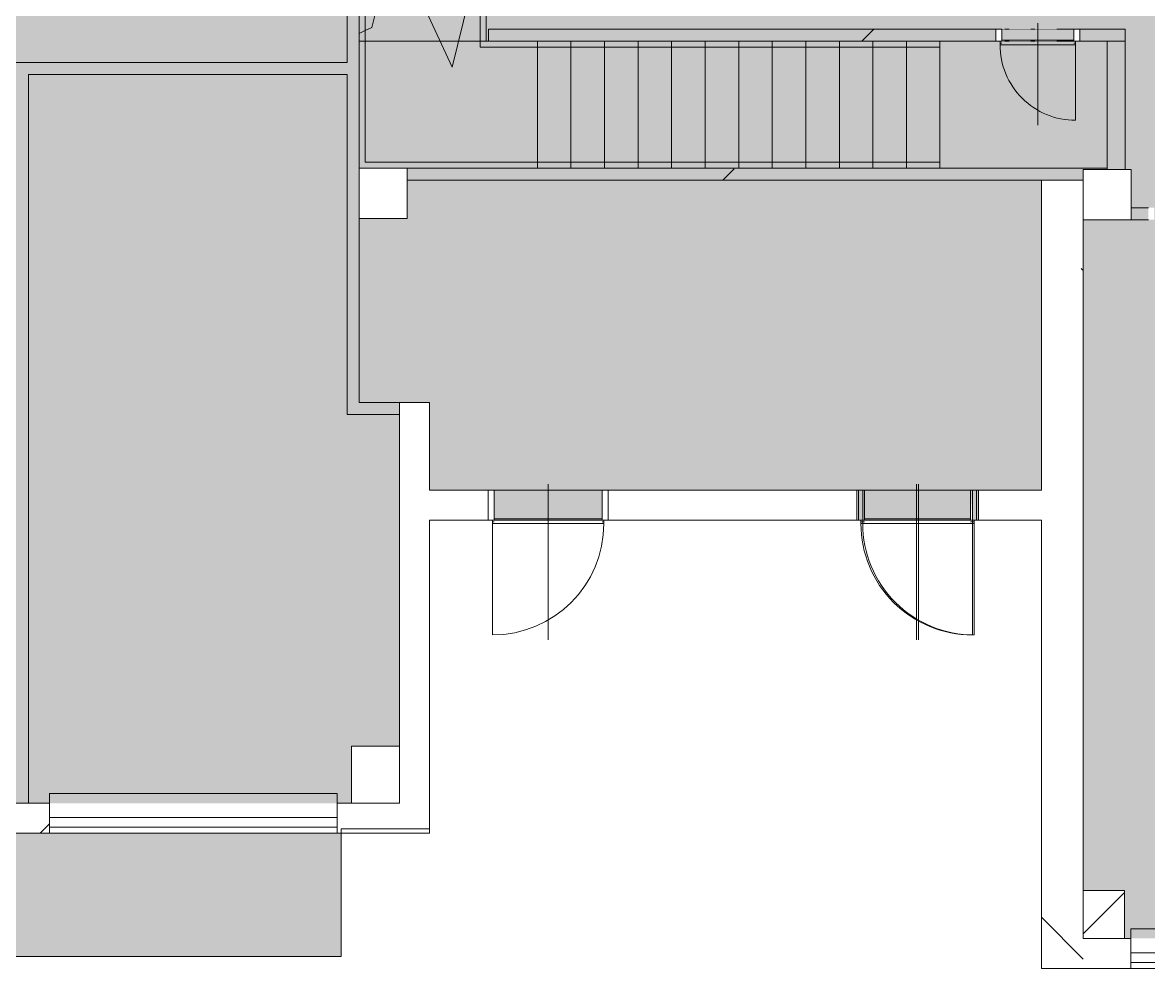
# Model space of a CAD drawing. Header units: millimetres. Extents: x 48671 to 278361, y -45352 to 20466.
# Drawn here: x 142844 to 152241, y -29064 to -21166 of the extents above; entities that cross this region are included whole.
import ezdxf

# ---------------------------------------------------------------- set-up
doc = ezdxf.new("R2010")
doc.units = ezdxf.units.MM
doc.linetypes.add('Čerchovaná se dvěma tečkami', pattern=[2.59, 1, -0.53, 0, -0.53, 0, -0.53])
for name, color, linetype, lineweight in [('A-DETL-GENF', 92, 'Continuous', 13), ('A-DETL-THIN', 151, 'Continuous', 13), ('A-DOOR', 31, 'Continuous', 13), ('A-DOOR-FRAM', 31, 'Continuous', 25), ('A-FLOR-HRAL', 11, 'Continuous', 13), ('A-GENM', 13, 'Continuous', 13), ('A-GLAZ', 151, 'Continuous', 13), ('A-WALL', 113, 'Continuous', 13), ('A-WALL-PATT', 111, 'Continuous', 35), ('S-COLS', 52, 'Continuous', 13), ('S-STRS', 31, 'Continuous', 13), ('S-STRS-MBND', 31, 'Continuous', 13)]:
    doc.layers.add(name, color=color, linetype=linetype, lineweight=lineweight)
pattern_1 = [(45, (128744.6, 0), (-4242.6, 4242.6), [])]

# ---------------------------------------------------------------- blocks, each defined once
blk = doc.blocks.new('OKNO_2k_nadsvetlik - OKNO_2k_nadsvetlik 2400 x 1750-1972492-Mapka _ závislý 4')
at = {"layer": 'A-GLAZ', "lineweight": 9}
for p, q in [((-1200, 126), (1200, 126)), ((-1200, 75), (-1200, 126)), ((1200, 126), (1200, 75)), ((1200, 75), (-1200, 75)), ((-1200, 75), (1200, 75)), ((-1200, -5), (-1200, 75)), ((1200, 75), (1200, -5)), ((1200, -5), (-1200, -5))]:
    blk.add_line(p, q, dxfattribs=at)
blk = doc.blocks.new('parapet s nosem_vnitní - parapet s nosem_vnitní-1280305-Mapka _ závislý 4')
at = {"layer": 'A-GENM', "lineweight": 9}
for p, q in [((-1200, -190), (-1200, 0)), ((1200, 0), (1200, -190)), ((-1200, -190), (-1200, -200)), ((-1200, -200), (1200, -200)), ((-1200, -200), (1200, -200)), ((1200, -200), (1200, -190))]:
    blk.add_line(p, q, dxfattribs=at)
blk = doc.blocks.new('OKNO_2k_nadsvetlik - OKNO_2k_nadsvetlik 2400 x 1800-2039437-Mapka _ závislý 4')
at = {"layer": 'A-GLAZ', "lineweight": 9}
for p, q in [((-1200, 126), (1200, 126)), ((-1200, 75), (-1200, 126)), ((1200, 126), (1200, 75)), ((1200, 75), (-1200, 75)), ((-1200, 75), (1200, 75)), ((-1200, -5), (-1200, 75)), ((1200, 75), (1200, -5)), ((1200, -5), (-1200, -5))]:
    blk.add_line(p, q, dxfattribs=at)
blk = doc.blocks.new('DVERE_1k_oblozka - DD03_01_600x1970_koupelna-1549500-Mapka _ závislý 4')
at = {"layer": 'A-DOOR', "lineweight": 9}
for p, q in [((-315, 47.1), (-315, 707.1)), ((0, -102.9), (0, 747.1)), ((-300, 47.1), (-350, 47.1)), ((-350, 47.1), (-350, -52.9)), ((315, 77.1), (-315, 77.1)), ((-315, 77.1), (-315, 62.1)), ((-315, 62.1), (-300, 62.1)), ((-300, -52.9), (-300, 47.1)), ((-300, 37.1), (300, 37.1)), ((205, 77.1), (-205, 77.1)), ((300, 62.1), (315, 62.1)), ((350, 47.1), (300, 47.1)), ((300, 47.1), (300, -52.9)), ((315, 62.1), (315, 77.1)), ((315, 77.1), (315, 47.1)), ((350, -52.9), (350, 47.1)), ((-350, -52.9), (-300, -52.9)), ((300, -52.9), (350, -52.9))]:
    blk.add_line(p, q, dxfattribs=at)
at = {"layer": 'A-DOOR', "linetype": 'Čerchovaná se dvěma tečkami', "lineweight": 9}
for p, q in [((-300, 47.1), (300, 47.1)), ((-300, -52.9), (300, -52.9))]:
    blk.add_line(p, q, dxfattribs=at)
at = {"layer": 'A-DOOR', "lineweight": 9}
blk.add_arc((-315, 77.1), 630, 360, 90, dxfattribs=at)
at = {"layer": 'A-DOOR-FRAM', "lineweight": 9}
for p, q in [((-300, 47.1), (-350, 47.1)), ((-300, -52.9), (-300, 47.1)), ((300, 47.1), (300, -52.9)), ((300, 47.1), (350, 47.1)), ((-350, -52.9), (-300, -52.9)), ((350, -52.9), (300, -52.9))]:
    blk.add_line(p, q, dxfattribs=at)
blk = doc.blocks.new('DVERE_1k_oblozka - DD03_01_900x1970-1570596-Mapka _ závislý 4')
at = {"layer": 'A-DOOR', "lineweight": 9}
for p, q in [((-500, 127.9), (-450, 127.9)), ((-500, -122.1), (-500, 127.9)), ((-450, 127.9), (-450, -122.1)), ((0, 177.9), (0, -1122.1)), ((450, 127.9), (500, 127.9)), ((450, -122.1), (450, 127.9)), ((500, 127.9), (500, -122.1)), ((-450, -122.1), (-500, -122.1)), ((-465, -122.1), (-465, -1082.1)), ((-465, -137.1), (-450, -137.1)), ((-465, -152.1), (-465, -137.1)), ((465, -152.1), (-465, -152.1)), ((-450, -112.1), (450, -112.1)), ((355, -152.1), (-355, -152.1)), ((500, -122.1), (450, -122.1)), ((450, -137.1), (465, -137.1)), ((465, -152.1), (465, -122.1)), ((465, -137.1), (465, -152.1))]:
    blk.add_line(p, q, dxfattribs=at)
at = {"layer": 'A-DOOR', "linetype": 'Čerchovaná se dvěma tečkami', "lineweight": 9}
for p, q in [((-450, 127.9), (450, 127.9)), ((-450, -122.1), (450, -122.1))]:
    blk.add_line(p, q, dxfattribs=at)
at = {"layer": 'A-DOOR', "lineweight": 9}
blk.add_arc((-465, -152.1), 930, 270, 0, dxfattribs=at)
at = {"layer": 'A-DOOR-FRAM', "lineweight": 9}
for p, q in [((-500, 127.9), (-450, 127.9)), ((-450, 127.9), (-450, -122.1)), ((450, -122.1), (450, 127.9)), ((500, 127.9), (450, 127.9)), ((-450, -122.1), (-500, -122.1)), ((450, -122.1), (500, -122.1))]:
    blk.add_line(p, q, dxfattribs=at)
blk = doc.blocks.new('DVERE_1k_oblozka - DD03_01_900x1970-1570682-Mapka _ závislý 4')
at = {"layer": 'A-DOOR', "lineweight": 9}
h = blk.add_hatch(color=41, dxfattribs=at)
h.paths.add_polyline_path([(450, 122.1), (450, -127.9), (500, -127.9), (500, 122.1)])
h.paths.add_polyline_path([(-500, 122.1), (-500, -127.9), (-450, -127.9), (-450, 122.1)])
at = {"layer": 'A-DOOR', "color": 41, "lineweight": 9}
for p, q in [((-465, 122.1), (-465, 1082.1)), ((0, -177.9), (0, 1122.1)), ((-450, 122.1), (-500, 122.1)), ((-500, 122.1), (-500, -127.9)), ((-450, -127.9), (-450, 122.1)), ((355, 152.1), (-355, 152.1)), ((500, 122.1), (450, 122.1)), ((450, 122.1), (450, -127.9)), ((465, 152.1), (465, 122.1)), ((500, -127.9), (500, 122.1)), ((-500, -127.9), (-450, -127.9)), ((450, -127.9), (500, -127.9))]:
    blk.add_line(p, q, dxfattribs=at)
at = {"layer": 'A-DOOR', "color": 40, "lineweight": 9}
for p, q in [((465, 152.1), (-465, 152.1)), ((-465, 152.1), (-465, 137.1)), ((-465, 137.1), (-450, 137.1)), ((-437, 112.1), (450, 112.1)), ((450, 137.1), (465, 137.1)), ((465, 137.1), (465, 152.1))]:
    blk.add_line(p, q, dxfattribs=at)
at = {"layer": 'A-DOOR', "color": 41, "linetype": 'Čerchovaná se dvěma tečkami', "lineweight": 9}
for p, q in [((-450, 122.1), (450, 122.1)), ((-450, -127.9), (450, -127.9))]:
    blk.add_line(p, q, dxfattribs=at)
at = {"layer": 'A-DOOR', "color": 41, "lineweight": 9}
blk.add_arc((-465, 152.1), 930, 360, 90, dxfattribs=at)
at = {"layer": 'A-DOOR-FRAM', "color": 40, "lineweight": 9}
for p, q in [((-450, 122.1), (-500, 122.1)), ((-450, -127.9), (-450, 122.1)), ((450, 122.1), (450, -127.9)), ((450, 122.1), (500, 122.1)), ((-500, -127.9), (-450, -127.9)), ((500, -127.9), (450, -127.9))]:
    blk.add_line(p, q, dxfattribs=at)
blk = doc.blocks.new('Typ horního madla - Horní madlo_Vnitřní_-1833894-Mapka _ závislý 4')
at = {"layer": 'A-FLOR-HRAL', "lineweight": 9}
for p, q in [((16959.7, -20762.5), (16909.7, -20762.5)), ((16909.7, -20762.5), (16909.7, -21256.6)), ((16959.7, -20762.5), (16959.7, -21233.3)), ((16909.7, -21256.6), (16959.7, -21233.3)), ((16959.7, -21233.3), (16959.7, -21322.5)), ((16909.7, -21256.6), (16909.7, -21322.5)), ((16909.7, -21322.5), (16909.7, -22382.1)), ((16959.7, -21322.5), (16959.7, -22332.1)), ((16959.7, -22332.1), (18116.5, -22332.1)), ((18116.5, -22332.1), (21756.5, -22332.1)), ((21756.5, -22332.1), (21756.5, -22382.1)), ((16909.7, -22382.1), (18116.5, -22382.1)), ((18116.5, -22382.1), (21756.5, -22382.1))]:
    blk.add_line(p, q, dxfattribs=at)
blk = doc.blocks.new('Typ horního madla - Horní madlo_Vnitřní_-1833909-Mapka _ závislý 4')
at = {"layer": 'A-FLOR-HRAL', "lineweight": 9}
for p, q in [((17968.9, -20762.5), (17918.9, -20762.5)), ((17918.9, -20762.5), (17918.9, -20786)), ((17918.9, -20786), (17968.9, -20762.7)), ((17968.9, -20762.5), (17968.9, -20762.7)), ((17968.9, -20762.7), (17968.9, -21247.9)), ((17918.9, -20786), (17918.9, -21247.9)), ((17918.9, -21247.9), (17918.9, -21372.9)), ((17968.9, -21247.9), (17968.9, -21322.9)), ((17968.9, -21322.9), (18116.5, -21322.9)), ((18116.5, -21322.9), (21756.5, -21322.9)), ((21756.5, -21322.9), (21756.5, -21372.9)), ((17918.9, -21372.9), (18116.5, -21372.9)), ((18116.5, -21372.9), (21756.5, -21372.9))]:
    blk.add_line(p, q, dxfattribs=at)
blk = doc.blocks.new('DVERE_1k_oblozka - DD03_01_900x1970-V187-Mapka _ závislý 4')
at = {"layer": 'A-DOOR', "lineweight": 9}
for p, q in [((-465, 122.1), (-465, 1082.1)), ((0, -177.9), (0, 1122.1)), ((-450, 122.1), (-500, 122.1)), ((-500, 122.1), (-500, -127.9)), ((465, 152.1), (-465, 152.1)), ((-465, 152.1), (-465, 137.1)), ((-465, 137.1), (-450, 137.1)), ((-450, -127.9), (-450, 122.1)), ((-450, 112.1), (437, 112.1)), ((355, 152.1), (-355, 152.1)), ((450, 137.1), (465, 137.1)), ((500, 122.1), (450, 122.1)), ((450, 122.1), (450, -127.9)), ((465, 137.1), (465, 152.1)), ((465, 152.1), (465, 122.1)), ((500, -127.9), (500, 122.1)), ((-500, -127.9), (-450, -127.9)), ((450, -127.9), (500, -127.9))]:
    blk.add_line(p, q, dxfattribs=at)
at = {"layer": 'A-DOOR', "linetype": 'Čerchovaná se dvěma tečkami', "lineweight": 9}
for p, q in [((-450, 122.1), (450, 122.1)), ((-450, -127.9), (450, -127.9))]:
    blk.add_line(p, q, dxfattribs=at)
at = {"layer": 'A-DOOR', "lineweight": 9}
blk.add_arc((-465, 152.1), 930, 360, 90, dxfattribs=at)
at = {"layer": 'A-DOOR-FRAM', "lineweight": 9}
for p, q in [((-450, 122.1), (-500, 122.1)), ((-450, -127.9), (-450, 122.1)), ((450, 122.1), (450, -127.9)), ((450, 122.1), (500, 122.1)), ((-500, -127.9), (-450, -127.9)), ((500, -127.9), (450, -127.9))]:
    blk.add_line(p, q, dxfattribs=at)
blk = doc.blocks.new('Betonový pravoúhlý sloup - 400 x 420mm-2270511-Mapka _ závislý 4')
at = {"layer": 'S-COLS', "lineweight": 9}
h = blk.add_hatch(dxfattribs=at)
h.set_pattern_fill('FP_238', color=256, style=0, pattern_type=2)
h.set_pattern_definition([(45, (-23152, 22603), (-7184.2, 7184.2), []), (45, (-20279, 22603), (-7184.2, 7184.2), []), (45, (-14531, 22603), (-4310.5, 10058), [4064, -2032, 67, -1965])])
h.paths.add_polyline_path([(-200, -210), (200, -210), (200, 210), (-200, 210)])
for p, q in [((200, 210), (-200, 210)), ((-200, 210), (-200, -210)), ((200, -210), (200, 210)), ((-200, -210), (200, -210))]:
    blk.add_line(p, q, dxfattribs=at)

msp = doc.modelspace()

# ---------------------------------------------------------------- hatches: boundary and pattern name
at = {"layer": 'A-DETL-GENF', "lineweight": 9}
h = msp.add_hatch(color=1, dxfattribs=at)
h.paths.add_polyline_path([(127459.2, -28962.3), (127459.2, -27933.8), (127289.2, -27933.8), (127289.2, -28962.3)])
h.paths.add_polyline_path([(135865.3, -28962.3), (139814.2, -28962.3), (139814.2, -27933.8), (133554.2, -27933.8), (133554.2, -27115.5), (133694.2, -27115.5), (133694.2, -26157.5), (127539.2, -26157.5), (127539.2, -27300), (127994.2, -27300), (127994.2, -27933.8), (127709.2, -27933.8), (127709.2, -28962.3), (131757.9, -28962.3)])
h.paths.add_polyline_path([(140114.2, -28962.3), (145503.9, -28962.3), (145503.9, -27933.8), (140114.2, -27933.8), (140114.2, -28347)])
h.paths.add_polyline_path([(173786.7, -17205.8), (173786.7, -17200.8), (173486.7, -17205.8)])
h.paths.add_polyline_path([(170778.7, -17205.8), (169969.1, -17205.8), (169969.1, -17625.8), (169569.1, -17625.8), (169569.1, -17205.8), (167824.1, -17205.8), (167824.1, -16585.8), (168224.1, -16585.8), (168224.1, -16955.8), (170856.7, -16955.8), (170856.7, -16555.8), (171256.7, -16555.8), (171256.7, -16955.8), (171098.7, -17200.8), (170778.7, -17200.8)])
h.paths.add_polyline_path([(171098.7, -17205.8), (171098.7, -17520.8), (170778.7, -17520.8), (170778.7, -17205.8), (170856.7, -17205.8)])
h.paths.add_polyline_path([(162563.2, -28812.5), (163587.9, -28812.5), (163587.9, -28514.7), (163687.9, -28514.7), (163687.9, -27156.7), (170008.2, -27156.7), (170008.2, -22765.8), (169593.2, -22765.8), (169593.2, -22732.3), (169503.6, -22732.3), (169503.6, -22382.3), (170008.2, -22365.8), (170008.2, -19232.3), (170258.2, -19232.3), (170258.2, -19829.6), (172348.2, -19829.6), (172348.2, -19579.6), (172398.2, -19579.6), (172398.2, -19829.6), (173198.2, -19829.6), (173198.2, -19579.6), (173248.2, -19579.6), (173248.2, -19829.6), (177481.7, -19829.6), (177481.7, -17205.8), (176534.2, -17205.8), (176534.2, -17500.8), (176234.2, -17500.8), (176234.2, -17205.8), (173786.7, -17205.8), (173786.7, -17500.8), (173486.7, -17500.8), (173486.7, -17205.8), (171101.9, -17200.8), (171256.7, -16955.8), (176831.7, -16955.8), (176831.7, -16583.6), (177231.7, -16583.6), (177231.7, -10920.5), (176831.7, -10920.5), (176831.7, -10523.2), (171244.7, -10563.9), (171244.7, -10951), (170827.4, -10951.7), (170824.7, -10563.9), (170673.9, -10561), (170672.7, -10384.9), (169572.7, -10392.4), (169572.7, -10572.4), (167503.9, -10577.1), (167502.8, -10406.4), (167452.7, -10392.4), (167452.3, -10372.1), (165802.5, -10372.1), (165802.3, -10417.9), (165752.8, -10418.2), (165754, -10598.2), (162231.7, -10622.1), (162231.7, -11022.1), (161831.7, -11022.1), (161831.7, -16631.1), (162251.7, -16631.1), (162251.7, -17172.1), (161831.7, -17172.1), (161831.7, -17584.7), (158023.6, -17584.7), (158023.6, -17934.7), (157523.6, -17934.7), (157523.6, -17584.7), (152354.9, -17584.7), (152354.9, -18004.7), (151954.9, -18004.7), (151954.9, -16843.3), (151554.9, -16829.6), (151554.9, -16443.3), (151954.9, -16443.3), (151954.9, -12505.8), (152294.7, -12483.4), (152304.9, -12480.8), (152304.9, -17334.7), (152369.9, -17334.7), (152369.9, -4240.9), (152304.9, -4240.9), (152294.7, -11623.8), (152204.9, -11605.8), (151954.9, -11605.8), (151954.9, -10845.8), (151619.9, -10845.8), (151619.9, -10445.8), (151954.9, -10445.8), (151954.9, -4686.1), (151619.9, -4686.1), (151619.9, -4286.1), (151954.9, -4286.1), (151954.9, -4240.9), (145547.3, -4240.9), (145547.3, -4286.1), (145872.3, -4286.1), (145872.3, -4686.1), (145547.3, -4686.1), (145547.3, -10445.8), (145872.3, -10445.8), (145872.3, -10845.8), (145547.3, -10845.8), (145547.3, -16143.3), (145972.1, -16143.3), (145972.1, -16843.3), (145572.1, -16843.3), (145572.1, -16443.3), (139976.7, -16443.3), (139972.7, -16843.3), (139576.7, -16843.3), (139576.7, -16443.3), (134001.7, -16443.3), (134001.7, -16143.3), (134837.4, -16140.2), (134837.4, -15478.3), (135177.4, -15478.3), (135177.4, -9908.2), (134767.4, -9908.2), (134767.4, -9358.2), (135177.4, -9358.2), (135177.4, -6966.2), (134747.4, -6966.2), (134747.4, -6451.2), (135177.4, -6451.2), (135177.4, -886.8), (134644.6, -886.8), (134644.6, -431.8), (129192.4, -431.8), (129192.4, -871.8), (128757.4, -890.9), (128757.4, -6443.2), (129177.4, -6443.2), (129177.4, -6963.2), (128757.4, -6963.2), (128757.4, -9340.2), (129192.4, -9340.2), (129192.4, -9908.2), (128757.4, -9908.2), (128757.4, -14351.8), (128402.4, -14357.8), (128402.4, -15446.9), (128426.4, -15451.8), (128427.4, -15451.8), (129212.4, -15451.8), (129212.4, -16130), (131505.5, -16130), (131505.5, -15402.4), (131960.5, -15402.4), (131960.5, -16140), (132050.5, -16143.3), (132050.5, -16430), (127954.2, -16430), (127954.2, -16830), (127539.2, -16830), (127539.2, -21265), (127954.2, -21265), (127954.2, -21665), (127539.2, -21665), (127558.8, -25857.5), (133994.2, -25857.5), (133994.2, -27683.8), (139594.2, -27683.8), (139594.2, -27206.6), (139994.2, -27206.6), (139994.2, -27683.8), (145591.1, -27683.8), (145591.1, -27206.6), (145991.1, -27206.6), (145991.1, -24339.4), (146241.1, -24339.4), (146241.1, -25069.4), (146781.1, -25069.4), (146781.1, -25319.4), (147681.1, -25319.4), (147681.1, -25069.4), (149871.1, -25069.4), (149871.1, -25319.4), (150756.1, -25319.4), (150771.1, -25069.4), (151347.1, -25069.4), (151347.1, -22482.5), (151697.1, -22482.5), (151697.1, -22392.5), (152097.1, -22392.5), (152097.1, -22812.5), (151697.1, -22812.5), (151697.1, -28412.5), (152042.1, -28412.5), (152042.1, -28812.5), (157593.4, -28812.5), (157593.4, -28417.5), (157993.4, -28417.5), (157993.4, -28812.5), (160587.9, -28812.5)])
h.paths.add_polyline_path([(160587.9, -24342.5), (160487.9, -24342.5), (160509.5, -24292.5), (160587.9, -24292.5)])
h.paths.add_polyline_path([(139994.2, -24274.3), (139894.2, -24274.3), (139894.2, -24224.3), (139994.2, -24224.3)])
h.paths.add_polyline_path([(160487.9, -23492.5), (160509.5, -23442.5), (160587.9, -23442.5), (160587.9, -23492.5), (160509.5, -23492.5)])
h.paths.add_polyline_path([(139994.2, -23424.3), (139894.2, -23424.3), (139894.2, -23374.3), (139994.2, -23374.3)])
h.paths.add_polyline_path([(155911.1, -22812.5), (155861.1, -22812.5), (155861.1, -22712.5), (155911.1, -22712.5)])
h.paths.add_polyline_path([(159137.9, -22812.5), (159137.9, -22712.5), (159187.9, -22712.5), (159187.9, -22812.5)])
h.paths.add_polyline_path([(153141.1, -22812.5), (153091.1, -22812.5), (153091.1, -22712.5), (153141.1, -22712.5)])
h.paths.add_polyline_path([(160657.9, -22812.5), (160657.9, -22712.5), (160707.9, -22712.5), (160707.9, -22812.5)])
h.paths.add_polyline_path([(156711.1, -22812.5), (156711.1, -22712.5), (156761.1, -22712.5), (156761.1, -22812.5)])
h.paths.add_polyline_path([(161557.9, -22812.5), (161507.9, -22812.5), (161507.9, -22712.5), (161557.9, -22712.5)])
h.paths.add_polyline_path([(158287.9, -22812.5), (158287.9, -22712.5), (158337.9, -22712.5), (158337.9, -22812.5)])
h.paths.add_polyline_path([(152291.1, -22812.5), (152241.1, -22812.5), (152241.1, -22712.5), (152291.1, -22712.5)])
h.paths.add_polyline_path([(145991.1, -22802.5), (145653.9, -22802.5), (145653.9, -22382.5), (146053.9, -22382.5), (146053.9, -22802.5)])
h.paths.add_polyline_path([(163932.9, -22732.3), (163432.9, -22732.3), (163432.9, -22382.3), (163932.9, -22382.3), (163932.9, -22532.3)])
h.paths.add_polyline_path([(162535.4, -22719.8), (162535.4, -22544.8), (162760.4, -22544.8), (162760.4, -22719.8)])
h.paths.add_polyline_path([(158023.6, -22712.5), (157523.6, -22712.5), (157523.6, -22362.5), (158023.6, -22362.5)])
h.paths.add_polyline_path([(165067.2, -22532.3), (165017.2, -22532.3), (165017.2, -22382.3), (165067.2, -22382.3)])
h.paths.add_polyline_path([(164167.2, -22532.3), (164167.2, -22382.3), (164217.2, -22382.3), (164217.2, -22532.3)])
h.paths.add_polyline_path([(130743.6, -22425), (130643.6, -22425), (130643.6, -22375), (130743.6, -22375)])
h.paths.add_polyline_path([(133554.2, -21665), (133554.2, -21265), (133994.2, -21265), (133994.2, -21665), (133694.2, -21665)])
h.paths.add_polyline_path([(139295.4, -21599.6), (139295.4, -21499.6), (139345.4, -21499.6), (139345.4, -21599.6)])
h.paths.add_polyline_path([(136215.4, -21599.6), (136215.4, -21499.6), (136265.4, -21499.6), (136265.4, -21599.6)])
h.paths.add_polyline_path([(138495.4, -21599.6), (138445.4, -21599.6), (138445.4, -21499.6), (138495.4, -21499.6), (138495.4, -21562)])
h.paths.add_polyline_path([(135365.4, -21599.6), (135365.4, -21499.6), (135415.4, -21499.6), (135415.4, -21599.6)])
h.paths.add_polyline_path([(130743.6, -21575), (130643.6, -21575), (130643.6, -21525), (130743.6, -21534.3)])
h.paths.add_polyline_path([(140112.4, -21562), (139612.4, -21562), (139612.4, -21212), (140112.4, -21212), (140112.4, -21534.3)])
h.paths.add_polyline_path([(132344.2, -21415), (132344.2, -21265), (132394.2, -21265), (132394.2, -21415)])
h.paths.add_polyline_path([(133244.2, -21415), (133194.2, -21415), (133194.2, -21265), (133244.2, -21265)])
h.paths.add_polyline_path([(150967.1, -21322.5), (150967.1, -21222.5), (151017.1, -21222.5), (151017.1, -21322.5)])
h.paths.add_polyline_path([(151667.1, -21322.5), (151617.1, -21322.5), (151617.1, -21222.5), (151667.1, -21222.5)])
h.paths.add_polyline_path([(132050.5, -20900), (131900.5, -20900), (131900.5, -20850), (132050.5, -20850)])
h.paths.add_polyline_path([(160749.2, -20879.4), (160699.2, -20879.2), (160699.8, -20729.2), (160749.8, -20729.2)])
h.paths.add_polyline_path([(159799.2, -20875.6), (159749.2, -20863.9), (159749.8, -20725.4), (159799.8, -20725.4), (159799.2, -20863.9)])
h.paths.add_polyline_path([(156858.3, -20863.9), (156808.3, -20863.7), (156808.9, -20713.7), (156858.9, -20713.9), (156858.3, -20863.7)])
h.paths.add_polyline_path([(155908.3, -20860.1), (155858.3, -20859.9), (155858.9, -20709.9), (155908.9, -20710.1), (155908.3, -20859.9)])
h.paths.add_polyline_path([(154690.8, -20705.3), (154390.8, -20704.1), (154390.8, -19936.3), (154690.8, -19936.3), (154690.8, -20036.3)])
h.paths.add_polyline_path([(153528, -20237.4), (153478.1, -20235.7), (153481.6, -20135.8), (153531.5, -20137.5), (153528.1, -20235.7)])
h.paths.add_polyline_path([(152678.6, -20207.8), (152628.6, -20206), (152632.1, -20106.1), (152682, -20107.8), (152678.6, -20206)])
h.paths.add_polyline_path([(131900.5, -20050), (131900.5, -20000), (132050.5, -20000), (132050.5, -20050)])
h.paths.add_polyline_path([(136514.6, -19675.3), (136514, -19525.3), (136564, -19525.3), (136564.6, -19675.1)])
h.paths.add_polyline_path([(137364.6, -19672.1), (137364, -19522.1), (137414, -19522.1), (137414.6, -19671.9)])
h.paths.add_polyline_path([(140730.4, -19659.3), (140730.4, -19509.3), (140779.8, -19509.2), (140779.8, -19659.2)])
h.paths.add_polyline_path([(141580.4, -19656.1), (141580.4, -19506.1), (141629.8, -19505.9), (141629.8, -19655.9)])
h.paths.add_polyline_path([(142279.9, -19543.3), (142279.9, -19143.3), (142579.9, -19143.3), (142579.9, -19543.3)])
h.paths.add_polyline_path([(149576.1, -19336.3), (149476.1, -19336.3), (149476.1, -19286.3), (149576.1, -19286.3)])
h.paths.add_polyline_path([(168848.2, -19232.3), (168798.2, -19232.3), (168798.2, -19132.3), (168848.2, -19132.3)])
h.paths.add_polyline_path([(169698.2, -19232.3), (169648.2, -19232.3), (169648.2, -19132.3), (169698.2, -19132.3)])
h.paths.add_polyline_path([(146651.8, -19013.3), (146601.8, -19013.3), (146601.8, -18913.3), (146651.8, -18913.3)])
h.paths.add_polyline_path([(144829.9, -19013.3), (144779.9, -19013.3), (144779.9, -18913.3), (144829.9, -18913.3)])
h.paths.add_polyline_path([(145751.8, -19013.3), (145751.8, -18913.3), (145801.8, -18913.3), (145801.8, -19013.3)])
h.paths.add_polyline_path([(144079.9, -19013.3), (144029.9, -19013.3), (144029.9, -18913.3), (144079.9, -18913.3)])
h.paths.add_polyline_path([(151170.8, -18846.3), (151120.8, -18846.3), (151120.8, -18746.3), (151170.8, -18746.3)])
h.paths.add_polyline_path([(151770.8, -18846.3), (151770.8, -18746.3), (151820.8, -18746.3), (151820.8, -18846.3)])
h.paths.add_polyline_path([(149476.1, -18686.3), (149476.1, -18636.3), (149576.1, -18636.3), (149576.1, -18686.3)])
h.paths.add_polyline_path([(150244.9, -18186.3), (149944.9, -18186.3), (149944.9, -16779.6), (150244.9, -16779.6), (150244.9, -18128)])
h.paths.add_polyline_path([(163549.8, -17972.1), (163549.8, -17272.1), (163959.8, -17272.1), (163959.8, -17972.1), (163798.3, -17972.1)])
h.paths.add_polyline_path([(162659.8, -17272.1), (162609.8, -17272.1), (162609.8, -17172.1), (162659.8, -17172.1)])
h.paths.add_polyline_path([(163509.8, -17272.1), (163459.8, -17272.1), (163459.8, -17172.1), (163509.8, -17172.1)])
h.paths.add_polyline_path([(176234.2, -17205.8), (176540.9, -17200.8), (176534.2, -17200.8), (176234.2, -17200.8)])
h.paths.add_polyline_path([(133566.7, -16843.3), (133566.7, -16143.3), (133916.7, -16143.3), (133901.7, -16843.3), (133811.6, -16843.3)])
h.paths.add_polyline_path([(148274, -15761.9), (148274, -15711.9), (148374, -15711.9), (148374, -15761.9)])
h.paths.add_polyline_path([(150701.5, -15761.9), (150601.5, -15761.9), (150601.5, -15711.9), (150701.5, -15711.9)])
h.paths.add_polyline_path([(132060.4, -15384.9), (131960.4, -15384.9), (131960.5, -15334.9), (132060.4, -15334.9)])
h.paths.add_polyline_path([(150601.5, -15111.9), (150601.5, -15061.9), (150701.5, -15061.9), (150701.5, -15111.9)])
h.paths.add_polyline_path([(148274, -15111.9), (148274, -15061.9), (148374, -15061.9), (148374, -15111.9)])
h.paths.add_polyline_path([(148374, -14851.9), (148274, -14851.9), (148274, -14801.9), (148374, -14801.9)])
h.paths.add_polyline_path([(150701.5, -14750.1), (150601.5, -14750.1), (150601.5, -14700.1), (150701.5, -14721.7)])
h.paths.add_polyline_path([(132060.4, -14534.9), (131960.4, -14534.9), (131960.4, -14484.9), (132060.4, -14484.9)])
h.paths.add_polyline_path([(148374, -14201.9), (148274, -14201.9), (148274, -14151.9), (148374, -14151.9)])
h.paths.add_polyline_path([(150701.5, -14100.1), (150601.5, -14100.1), (150601.5, -14050.1), (150701.5, -14050.1)])
h.paths.add_polyline_path([(167824.1, -13752.1), (167674.1, -13752.1), (167674.1, -13702.1), (167824.1, -13702.1)])
h.paths.add_polyline_path([(167674.1, -12902.1), (167674.1, -12852.1), (167824.1, -12852.1), (167824.1, -12902.1)])
h.paths.add_polyline_path([(167944.1, -12689.7), (167944.1, -12589.7), (167993.7, -12589.4), (167993.7, -12689.4)])
h.paths.add_polyline_path([(168594.1, -12686.6), (168593.7, -12586.6), (168643.7, -12586.6), (168644.1, -12686.3)])
h.paths.add_polyline_path([(171158.5, -12047.2), (171158, -11997.2), (171258, -11997.2), (171244.7, -12046.4)])
h.paths.add_polyline_path([(149621.7, -11479.2), (149571.7, -11479.2), (149571.7, -11379.2), (149621.7, -11379.2)])
h.paths.add_polyline_path([(148721.7, -11479.2), (148721.7, -11379.2), (148771.7, -11379.2), (148771.7, -11479.2)])
h.paths.add_polyline_path([(171150.6, -11197.2), (171158, -11147.2), (171250.1, -11147.2), (171244.7, -11196.4), (171158, -11197.2)])
h.paths.add_polyline_path([(133357.4, -11177.1), (133357.4, -11127.1), (133457.2, -11126.7), (133454.4, -11176.7)])
h.paths.add_polyline_path([(168224.1, -10977.1), (167824.1, -10977.1), (167824.1, -10577.1), (168224.1, -10584.2)])
h.paths.add_polyline_path([(133354.6, -10327.1), (133354.6, -10277.1), (133454.4, -10276.7), (133454.4, -10326.7)])
h.paths.add_polyline_path([(133340.4, -6045), (133340.4, -5995), (133440.2, -5994.7), (133440.2, -6044.7)])
h.paths.add_polyline_path([(133337.6, -5195), (133337.6, -5145), (133437.4, -5144.7), (133437.4, -5194.7)])
h.paths.add_polyline_path([(133687.4, -3625), (133637.4, -3625), (133637.4, -3525), (133687.4, -3525)])
h.paths.add_polyline_path([(134537.4, -3625), (134487.4, -3625), (134487.4, -3525), (134537.4, -3525)])
at = {"layer": 'A-WALL-PATT', "lineweight": 9}
h = msp.add_hatch(dxfattribs=at)
h.set_pattern_fill('FP_145', color=256, style=0, pattern_type=2)
h.set_pattern_definition(pattern_1)
h.paths.add_polyline_path([(152047.1, -21322.5), (152047.1, -21222.5), (151667.1, -21222.5), (151667.1, -21322.5), (151897.1, -21322.5)])
h.paths.add_polyline_path([(150967.1, -21322.5), (150967.1, -21222.5), (146732.1, -21222.5), (146732.1, -21322.5), (148187.4, -21322.5)])
h = msp.add_hatch(dxfattribs=at)
h.set_pattern_fill('FP_145', color=256, style=0, pattern_type=2)
h.set_pattern_definition(pattern_1)
h.paths.add_polyline_path([(133994.2, -21599.6), (135365.4, -21599.6), (135365.4, -21499.6), (133994.2, -21499.6), (133994.2, -21534.3)])
h.paths.add_polyline_path([(142894.2, -21599.6), (145553.9, -21599.6), (145553.9, -21499.6), (140112.4, -21499.6), (140112.4, -21562), (139612.4, -21562), (139612.4, -21499.6), (139345.4, -21499.6), (139345.4, -21599.6), (142794.2, -21599.6)])
h.paths.add_polyline_path([(138445.4, -21599.6), (138445.4, -21499.6), (136265.4, -21499.6), (136265.4, -21599.6), (137094.2, -21599.6)])
h = msp.add_hatch(dxfattribs=at)
h.set_pattern_fill('FP_145', color=256, style=0, pattern_type=2)
h.set_pattern_definition(pattern_1)
h.paths.add_polyline_path([(151347.1, -22482.5), (151697.1, -22482.5), (151697.1, -22392.5), (146053.9, -22382.5), (146053.9, -22482.5), (148187.4, -22482.5)])
h = msp.add_hatch(dxfattribs=at)
h.set_pattern_fill('FP_159', color=256, angle=45, style=0, pattern_type=2)
h.set_pattern_definition([(315, (151347, -28646), (5747, 5747), []), (270, (154039, -37804), (5747.4, -5747.4), [1016, -10478.7]), (315, (154039, -38820), (5747.4, 5747.4), [1016, -7112]), (360, (154757.7, -39538.6), (5747.4, 5747.4), [1016, -10478.7]), (45, (155774, -39538.6), (-5747.4, 5747.4), [1016, -7112]), (270, (156492, -37804), (5747.4, -5747.4), [1016, -10478.7]), (315, (155774, -37086), (5747.4, 5747.4), [1016, -7112]), (360, (154757.7, -37086), (5747.4, 5747.4), [1016, -10478.7]), (45, (154039, -37804), (-5747.4, 5747.4), [1016, -7112]), (315, (157421, -40467), (5747.4, 5747.4), [2032, -6096])])
h.paths.add_polyline_path([(151697.1, -29062.5), (151697.1, -22482.5), (151347.1, -22482.5), (151347.1, -29062.5)])
h = msp.add_hatch(dxfattribs=at)
h.set_pattern_fill('FP_145', color=256, style=0, pattern_type=2)
h.set_pattern_definition(pattern_1)
h.paths.add_polyline_path([(163562.9, -22812.5), (163562.9, -22732.3), (161557.9, -22712.5), (161557.9, -22812.5), (163432.9, -22812.5)])
h.paths.add_polyline_path([(153141.1, -22812.5), (155861.1, -22812.5), (155861.1, -22712.5), (153141.1, -22712.5)])
h.paths.add_polyline_path([(160509.5, -22812.5), (160657.9, -22812.5), (160657.9, -22712.5), (159187.9, -22712.5), (159187.9, -22812.5), (160487.9, -22812.5)])
h.paths.add_polyline_path([(158287.9, -22812.5), (158287.9, -22712.5), (156761.1, -22712.5), (156761.1, -22812.5), (158023.6, -22812.5)])
h.paths.add_polyline_path([(152241.1, -22812.5), (152241.1, -22712.5), (152097.1, -22712.5), (152097.1, -22812.5)])
h = msp.add_hatch(dxfattribs=at)
h.set_pattern_fill('FP_156', color=256, angle=45, style=0, pattern_type=2)
h.set_pattern_definition([(315, (145991, -28885), (5747, 5747), []), (270, (148683, -38043), (5747.4, -5747.4), [1016, -10478.7]), (315, (148683, -39059), (5747.4, 5747.4), [1016, -7112]), (360, (149401.6, -39777.6), (5747.4, 5747.4), [1016, -10478.7]), (45, (150418, -39778), (-5747.4, 5747.4), [1016, -7112]), (270, (151136, -38043), (5747.4, -5747.4), [1016, -10478.7]), (315, (150418, -37325), (5747.4, 5747.4), [1016, -7112]), (360, (149401.6, -37325), (5747.4, 5747.4), [1016, -10478.7]), (45, (148683, -38043), (-5747.4, 5747.4), [1016, -7112]), (315, (152065, -40706.5), (5747.4, 5747.4), [2032, -6096])])
h.paths.add_polyline_path([(145991.1, -27683.8), (146241.1, -27683.8), (146241.1, -24339.4), (145991.1, -24339.4), (145991.1, -26076.1)])
h = msp.add_hatch(dxfattribs=at)
h.set_pattern_fill('FP_180', color=256, angle=45, style=0, pattern_type=2)
h.set_pattern_definition([(45, (151668, -25319), (-5747, 5747), []), (360, (160825.7, -22627), (5747.4, 5747.4), [1016, -10478.7]), (45, (161842, -22627), (-5747.4, 5747.4), [1016, -7112]), (90, (162560, -21909), (-5747.4, 5747.4), [1016, -10478.7]), (135, (162560, -20893), (-5747.4, -5747.4), [1016, -7112]), (360, (160825.7, -20174.4), (5747.4, 5747.4), [1016, -10478.7]), (45, (160107, -20893), (-5747.4, 5747.4), [1016, -7112]), (90, (160107, -21909), (-5747.4, 5747.4), [1016, -10478.7]), (135, (160826, -22627), (-5747.4, -5747.4), [1016, -7112]), (45, (163489, -19245.5), (-5747.4, 5747.4), [2032, -6096])])
h.paths.add_polyline_path([(150821.1, -25319.4), (151347.1, -25319.4), (151347.1, -25069.4), (150821.1, -25069.4)])
h.paths.add_polyline_path([(146241.1, -25319.4), (146731.1, -25319.4), (146731.1, -25069.4), (146241.1, -25069.4)])
h.paths.add_polyline_path([(148187.4, -25319.4), (149806.1, -25319.4), (149806.1, -25069.4), (147731.1, -25069.4), (147731.1, -25319.4)])
h = msp.add_hatch(dxfattribs=at)
h.set_pattern_fill('FP_150', color=256, angle=45, style=0, pattern_type=2)
h.set_pattern_definition([(45, (128745, 0), (-7184.2, 7184.2), []), (45, (131618, -3e-12), (-7184.2, 7184.2), []), (45, (137366, -7e-12), (-4310.5, 10058), [4064, -2032, 67.1, -1964.9])])
h.paths.add_polyline_path([(145591.1, -27683.8), (145991.1, -27683.8), (145991.1, -27206.6), (145591.1, -27206.6)])
h = msp.add_hatch(dxfattribs=at)
h.set_pattern_fill('FP_154', color=256, angle=45, style=0, pattern_type=2)
h.set_pattern_definition([(45, (142991, -27934), (-5747, 5747), []), (3e-13, (152149, -25241.7), (5747.4, 5747.4), [1016, -10478.7]), (45, (153165, -25242), (-5747.4, 5747.4), [1016, -7112]), (90, (153883.7, -24523), (-5747.4, 5747.4), [1016, -10478.7]), (135, (153884, -23507), (-5747.4, -5747.4), [1016, -7112]), (3e-13, (152149, -22789), (5747.4, 5747.4), [1016, -10478.7]), (45, (151431, -23507), (-5747.4, 5747.4), [1016, -7112]), (90, (151431, -24523), (-5747.4, 5747.4), [1016, -10478.7]), (135, (152149, -25242), (-5747.4, -5747.4), [1016, -7112]), (45, (154812.5, -21860), (-5747.4, 5747.4), [2032, -6096])])
h.paths.add_polyline_path([(139814.2, -27933.8), (140114.2, -27933.8), (140114.2, -27683.8), (139517, -27683.8), (139517, -27933.8), (139594.2, -27933.8)])
h.paths.add_polyline_path([(146241.1, -27933.8), (146241.1, -27683.8), (145468.8, -27683.8), (145468.8, -27933.8), (145991.1, -27933.8)])
h.paths.add_polyline_path([(133994.2, -27933.8), (134117, -27923.6), (134117, -27683.8), (133994.2, -27683.8), (133994.2, -27883.8)])
h.paths.add_polyline_path([(136517, -27933.8), (137117, -27933.8), (137094.2, -27683.8), (136517, -27683.8), (136517, -27883.8)])
h.paths.add_polyline_path([(143068.8, -27933.8), (143068.8, -27683.8), (142514.2, -27683.8), (142514.2, -27933.8), (142894.2, -27933.8)])
h = msp.add_hatch(dxfattribs=at)
h.set_pattern_fill('FP_184', color=256, angle=45, style=0, pattern_type=2)
h.set_pattern_definition([(45, (128745, 0), (-7184.2, 7184.2), []), (45, (131618, -3e-12), (-7184.2, 7184.2), []), (45, (137366, -8e-12), (-4310.5, 10058), [4064, -2032, 67.1, -1964.9])])
h.paths.add_polyline_path([(151697.1, -28412.5), (151697.1, -28812.5), (152042.1, -28812.5), (152042.1, -28412.5)])
h = msp.add_hatch(dxfattribs=at)
h.set_pattern_fill('FP_183', color=256, angle=45, style=0, pattern_type=2)
h.set_pattern_definition([(45, (160516, -29062.5), (-5747, 5747), []), (360, (169674, -26370.4), (5747.4, 5747.4), [1016, -10478.7]), (45, (170690, -26370), (-5747.4, 5747.4), [1016, -7112]), (90, (171408.5, -25652), (-5747.4, 5747.4), [1016, -10478.7]), (135, (171408.5, -24636), (-5747.4, -5747.4), [1016, -7112]), (360, (169674, -23917.5), (5747.4, 5747.4), [1016, -10478.7]), (45, (168956, -24636), (-5747.4, 5747.4), [1016, -7112]), (90, (168955.7, -25652), (-5747.4, 5747.4), [1016, -10478.7]), (135, (169674, -26370), (-5747.4, -5747.4), [1016, -7112]), (45, (172337, -22989), (-5747.4, 5747.4), [2032, -6096])])
h.paths.add_polyline_path([(163587.9, -29062.5), (163587.9, -28812.5), (163423.4, -28812.5), (163423.4, -29062.5)])
h.paths.add_polyline_path([(157593.4, -29062.5), (158023.4, -29062.5), (158023.4, -28812.5), (157483.4, -28812.5), (157483.4, -29062.5)])
h.paths.add_polyline_path([(152093.4, -29062.5), (152093.4, -28812.5), (151697.1, -28812.5), (151697.1, -29062.5), (152042.1, -29062.5)])
h.paths.add_polyline_path([(160423.4, -29062.5), (161023.4, -29062.5), (161023.4, -28812.5), (160423.4, -28827), (160423.4, -29012.5)])
h.paths.add_polyline_path([(154493.4, -29062.5), (155083.4, -29062.5), (155083.4, -28812.5), (154493.4, -28812.5), (154493.4, -29012.5)])
at = {"layer": 'S-COLS', "lineweight": 9}
h = msp.add_hatch(dxfattribs=at)
h.set_pattern_fill('FP_202', color=256, style=0, pattern_type=2)
h.set_pattern_definition([(45, (128745, 0), (-7184.2, 7184.2), []), (45, (131618, 0), (-7184.2, 7184.2), []), (45, (137366, 0), (-4310.5, 10058), [4064, -2032, 67, -1965])])
h.paths.add_polyline_path([(145653.9, -22802.5), (146053.9, -22802.5), (146053.9, -22382.5), (145653.9, -22382.5)])

# ---------------------------------------------------------------- linework, layer by layer
at = {"layer": 'A-DETL-THIN', "lineweight": 9}
for p, q in [((146241.1, -27896.6), (146241.1, -25319.4)), ((146241.1, -25319.4), (151347.1, -25319.4)), ((151347.1, -25319.4), (151347.1, -29062.5)), ((145503.9, -28962.3), (145503.9, -27896.6)), ((145503.9, -27896.6), (146241.1, -27896.6)), ((127289.2, -28962.3), (145503.9, -28962.3)), ((151347.1, -29062.5), (163937.9, -29062.5))]:
    msp.add_line(p, q, dxfattribs=at)
at = {"layer": 'A-WALL', "lineweight": 9}
for p, q in [((145553.9, -20299.4), (145553.9, -21499.6)), ((150967.1, -21222.5), (146732.1, -21222.5)), ((146732.1, -21222.5), (146732.1, -21322.5)), ((152047.1, -21222.5), (151667.1, -21222.5)), ((152047.1, -22392.5), (152047.1, -21222.5)), ((145653.9, -24339.4), (145653.9, -21256.8)), ((146732.1, -21322.5), (150967.1, -21322.5)), ((151667.1, -21322.5), (152047.1, -21322.5)), ((151897.1, -21322.5), (151897.1, -22392.5)), ((145553.9, -21499.6), (140112.4, -21499.6)), ((142894.2, -21599.6), (145553.9, -21599.6)), ((142894.2, -27683.8), (142894.2, -21599.6)), ((145553.9, -21599.6), (145553.9, -24439.4)), ((151897.1, -22382.5), (146053.9, -22382.5)), ((146053.9, -22382.5), (146053.9, -22482.5)), ((146053.9, -22482.5), (151697.1, -22482.5)), ((151347.1, -22482.5), (151347.1, -25069.4)), ((152241.1, -22712.5), (152097.1, -22712.5)), ((151697.1, -28812.5), (151697.1, -22812.5)), ((152097.1, -22812.5), (152241.1, -22812.5)), ((146241.1, -24339.4), (145653.9, -24339.4)), ((145991.1, -27683.8), (145991.1, -24339.4)), ((146241.1, -25069.4), (146241.1, -24339.4)), ((145553.9, -24439.4), (145991.1, -24439.4)), ((146731.1, -25069.4), (146241.1, -25069.4)), ((146781.1, -25069.4), (147681.1, -25069.4)), ((149806.1, -25069.4), (147731.1, -25069.4)), ((149871.1, -25069.4), (150756.1, -25069.4)), ((151347.1, -25069.4), (150821.1, -25069.4)), ((146241.1, -27933.8), (146241.1, -25319.4)), ((146241.1, -25319.4), (146731.1, -25319.4)), ((147731.1, -25319.4), (149806.1, -25319.4)), ((150821.1, -25319.4), (151347.1, -25319.4)), ((151347.1, -25319.4), (151347.1, -29062.5)), ((145991.1, -27206.6), (145591.1, -27206.6)), ((145591.1, -27206.6), (145591.1, -27683.8)), ((143068.8, -27683.8), (142514.2, -27683.8)), ((145468.8, -27683.8), (145991.1, -27683.8)), ((142514.2, -27933.8), (143068.8, -27933.8)), ((145468.8, -27933.8), (146241.1, -27933.8)), ((152042.1, -28412.5), (151697.1, -28412.5)), ((152042.1, -28812.5), (152042.1, -28412.5)), ((151697.1, -28812.5), (152093.4, -28812.5)), ((151347.1, -29062.5), (152093.4, -29062.5))]:
    msp.add_line(p, q, dxfattribs=at)
at = {"layer": 'S-COLS', "lineweight": 9}
for p, q in [((146053.9, -22382.5), (145653.9, -22382.5)), ((145653.9, -22382.5), (145653.9, -22802.5)), ((146053.9, -22802.5), (146053.9, -22382.5)), ((145653.9, -22802.5), (146053.9, -22802.5))]:
    msp.add_line(p, q, dxfattribs=at)
at = {"layer": 'S-STRS', "lineweight": 9}
for p, q in [((145653.9, -21042.5), (145653.9, -21256.8)), ((146483.9, -21322.5), (146329.8, -21322.5)), ((146483.9, -21322.5), (146329.8, -21322.5))]:
    msp.add_line(p, q, dxfattribs=at)
at = {"layer": 'S-STRS-MBND', "lineweight": 9}
for p, q in [((145759.9, -21207.4), (145936.8, -20479.6)), ((145936.8, -20479.6), (146431.1, -21539.6)), ((146713.9, -20762.5), (146713.9, -21322.5)), ((146431.1, -21539.6), (146607.9, -20811.9)), ((145704.3, -21233.3), (145759.9, -21207.4)), ((145653.9, -21256.8), (145653.9, -21322.5)), ((145653.9, -21322.5), (145653.9, -22382.5)), ((146329.8, -21322.5), (145653.9, -21322.5)), ((146329.8, -21322.5), (145653.9, -21322.5)), ((146713.9, -21322.5), (146483.9, -21322.5)), ((146713.9, -21322.5), (146483.9, -21322.5)), ((147141.1, -21322.5), (146713.9, -21322.5)), ((147141.1, -21322.5), (147141.1, -22382.5)), ((147141.1, -21322.5), (150501.1, -21322.5)), ((147141.1, -21322.5), (147141.1, -22382.5)), ((147421.1, -21322.5), (147421.1, -22382.5)), ((147421.1, -21322.5), (147421.1, -22382.5)), ((147701.1, -21322.5), (147701.1, -22382.5)), ((147701.1, -21322.5), (147701.1, -22382.5)), ((147981.1, -21322.5), (147981.1, -22382.5)), ((147981.1, -21322.5), (147981.1, -22382.5)), ((148261.1, -21322.5), (148261.1, -22382.5)), ((148261.1, -21322.5), (148261.1, -22382.5)), ((148541.1, -21322.5), (148541.1, -22382.5)), ((148541.1, -21322.5), (148541.1, -22382.5)), ((148821.1, -21322.5), (148821.1, -22382.5)), ((148821.1, -21322.5), (148821.1, -22382.5)), ((149101.1, -21322.5), (149101.1, -22382.5)), ((149101.1, -21322.5), (149101.1, -22382.5)), ((149381.1, -21322.5), (149381.1, -22382.5)), ((149381.1, -21322.5), (149381.1, -22382.5)), ((149661.1, -21322.5), (149661.1, -22382.5)), ((149661.1, -21322.5), (149661.1, -22382.5)), ((149941.1, -21322.5), (149941.1, -22382.5)), ((149941.1, -21322.5), (149941.1, -22382.5)), ((150221.1, -21322.5), (150221.1, -22382.5)), ((150221.1, -21322.5), (150221.1, -22382.5)), ((150501.1, -21322.5), (150501.1, -22382.5)), ((145653.9, -22382.5), (147141.1, -22382.5)), ((147141.1, -22382.5), (150501.1, -22382.5))]:
    msp.add_line(p, q, dxfattribs=at)

# ---------------------------------------------------------------- block references
at = {"layer": 'A-DOOR', "lineweight": 9, "rotation": 180}
for name, p in [('DVERE_1k_oblozka - DD03_01_600x1970_koupelna-1549500-Mapka _ závislý 4', (151317.1, -21275.4)), ('DVERE_1k_oblozka - DD03_01_900x1970-V187-Mapka _ závislý 4', (150306.1, -25197.2))]:
    msp.add_blockref(name, p, dxfattribs=at)
at = {"layer": 'A-DOOR', "lineweight": 9}
msp.add_blockref('DVERE_1k_oblozka - DD03_01_900x1970-1570596-Mapka _ závislý 4', (147231.1, -25197.2), dxfattribs=at)
at = {"layer": 'A-DOOR', "color": 41, "lineweight": 9, "rotation": 180}
msp.add_blockref('DVERE_1k_oblozka - DD03_01_900x1970-1570682-Mapka _ závislý 4', (150321.1, -25197.2), dxfattribs=at)
at = {"layer": 'A-FLOR-HRAL', "lineweight": 9}
for name in ['Typ horního madla - Horní madlo_Vnitřní_-1833894-Mapka _ závislý 4', 'Typ horního madla - Horní madlo_Vnitřní_-1833909-Mapka _ závislý 4']:
    msp.add_blockref(name, (128744.6, 0), dxfattribs=at)
at = {"layer": 'A-GENM', "lineweight": 9, "rotation": 180}
for p in [(144268.8, -27803.8), (153293.4, -28932.5)]:
    msp.add_blockref('parapet s nosem_vnitní - parapet s nosem_vnitní-1280305-Mapka _ závislý 4', p, dxfattribs=at)
at = {"layer": 'A-GLAZ', "lineweight": 9, "rotation": 180}
for name, p in [('OKNO_2k_nadsvetlik - OKNO_2k_nadsvetlik 2400 x 1800-2039437-Mapka _ závislý 4', (144268.8, -27808.8)), ('OKNO_2k_nadsvetlik - OKNO_2k_nadsvetlik 2400 x 1750-1972492-Mapka _ závislý 4', (153293.4, -28937.5))]:
    msp.add_blockref(name, p, dxfattribs=at)
at = {"layer": 'S-COLS', "lineweight": 9}
msp.add_blockref('Betonový pravoúhlý sloup - 400 x 420mm-2270511-Mapka _ závislý 4', (151897.1, -22602.5), dxfattribs=at)

doc.saveas('drawing.dxf')
